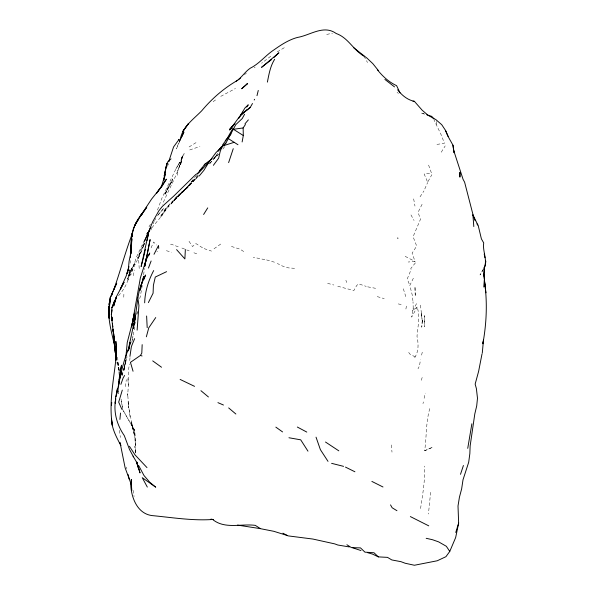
<?xml version="1.0" encoding="UTF-8"?>
<svg xmlns="http://www.w3.org/2000/svg" width="595" height="595" viewBox="0 0 595 595"><rect width="100%" height="100%" fill="white"/><g stroke="black" fill="none" stroke-linecap="round" stroke-linejoin="round"><path stroke-width="0.45" stroke-dasharray="2.98 2.23" d="M128.341 385.352L128.55 369.406L129.457 364.014M177.503 175.265L177.615 170.646M123.782 297.232L123.916 292.985M118.762 388.572L118.546 393.912L118.784 388.416M391.339 444.948L392.001 452.155M430.624 492.31L428.452 513.991M129.755 360.577L130.052 357.141M143.663 274.749L144.436 268.397M129.286 270.063L128.989 272.622L129.16 269.766C129.911 279.843 124.675 288.962 118.122 296.191M130.104 263.198L130.446 260.573M125.389 386.631L126.311 379.647M419.676 364.861L420.457 359.67M424.644 450.75L432.766 447.157L424.644 450.75C426.764 436.343 425.685 421.558 430.118 407.53M133.369 275.693L134.306 269.974M125.314 362.511L123.879 371.31L125.969 359.187M136.902 314.22L137.505 310.649M142.242 285.503L140.249 296.808L139.141 300.036M136.887 314.279L137.192 312.472M135.325 323.412L135.601 321.806M145.002 242.522L137.594 258.215L138.3 258.468L139.386 252.362L144.354 242.113M405.894 309.028L406.697 304.499M134.805 326.938L131.934 341.716M420.553 508.554C422.703 494.527 425.113 480.336 424.704 466.108M131.785 342.363L132.968 336.019M125.233 362.98L125.917 359.425M125.181 363.396L126.021 359.216M122.146 375.423L126.304 358.874M424.123 398.323L425.269 393.139M421.602 355.103L422.651 350.5M125.924 360.622L123.819 369.517L127.077 356.755M175.942 168.876L179.683 162.286L175.942 168.876L161.877 198.247L156.73 212.11M422.978 403.611L423.402 401.915M122.042 375.415L124.496 366.706M421.282 380.309L422.718 375.817M149.003 226.844L150.922 223.422M180.411 138.665L176.365 148.921M150.877 230.109L151.97 227.089M138.3 258.468L141.446 250.577L137.594 258.215M151.085 247.877L153.599 242.009L156.663 245.051M153.094 223.794L154.165 221.31M178.411 165.113L184.167 153.629L181.17 159.624L182.933 154.871C178.909 172.394 169.367 187.923 162.48 204.345M414.693 357.565C418.887 351.481 418.516 343.322 417.006 336.368C417.757 326.588 420.338 316.793 417.169 307.042L412.64 310.754L411.695 317.098L417.169 307.042M176.544 148.571L180.791 138.851M424.8 188.957L427.656 182.464M144.54 240.105L136.456 257.085L130.602 275.262C134.016 264.344 141.149 255.106 144.027 244.017L142.532 247.884L144.964 242.604M180.798 138.769L179.05 142.681L180.545 139.401M413.354 278.244L409.806 285.429L412.194 294.8L412.915 300.72M167.336 166.332L169.798 161.357M422.1 204.278L418.054 212.348L420.479 219.287L413.079 236.713L416.679 246.077L412.112 253.18L415.05 261.45L408.192 262.016M417.995 368.803L419.051 366.773M416.56 303.614L412.64 310.754L413.205 307.793L413.019 301.769M154.574 220.589L155.793 218.417M428.028 181.505L431.888 174.67M483.475 268.91L480.016 274.987L484.352 267.772M441.259 152.231L445.201 145.887M209.589 163.9L214.2 158.545L217.777 153.242L215.918 155.035M151.918 227.707L161.178 216.543L164.034 212.162M161.178 216.543L167.418 207.96L182.606 191.278L170.468 204.687M420.048 196.819L423.952 190.936M224.65 146.638L221.585 150.721M197.934 174.558C189.165 189.18 174.171 198.023 163.677 211.27C172.394 199.556 184.562 191.218 193.479 179.757L184.681 189.879L174.841 198.41L190.482 184.286L178.567 195.621L173.138 201.683L182.606 191.278M214.2 158.545L215.688 156.478M196.365 175.205L188.102 186.421L176.812 197.577M165.41 209.909L160.3 216.565L168.861 205.55M158.3 214.512L163.997 208.079L157.422 215.829M209.886 163.223L211.5 161.2L209.618 163.246M415.399 262.871L410.788 268.561L411.145 269.565L407.233 278.936L409.806 285.429M198.656 175.547L186.942 188.228L180.545 193.68L184.279 190.244M198.128 176.388L192.654 181.713L198.358 176.432M254.333 67.823L255.106 67.109M178.567 195.621L185.305 189.455L180.545 193.68M219.317 153.659L212.586 159.631M244.381 74.754L246.375 73.021M270.732 56.25L261.659 63.189M170.631 244.448L171.003 244.143L180.144 247.513M218.082 154.641L213.598 158.099M214.438 157.355L217.919 154.715M213.136 101.671L215.807 99.767M214.022 248.755L221.042 243.831M189.076 146.965L197.495 141.722M277.24 51.914L284.856 47.362M220.752 96.375L235.449 88.514M189.716 149.955L199.935 146.482M326.707 34.45L332.471 33.194M436.946 144.406L444.413 143.261L441.297 135.102L434.09 120.086M294.57 268.315L288.664 267.921L282.573 266.091L277.307 263.466M264.849 259.651L253.284 257.256M367.68 286.835L375.601 288.315M398.248 303.919L401.945 304.647M327.607 283.354L333.825 285.005M377.23 296.622L384.236 298.616M266.59 259.918L275.217 262.417M166.392 250.696L171.486 252.198M231.44 246.456L240.149 249.208L244.441 252.02M424.302 113.98L420.977 112.909L424.421 114.128M337.752 286.262L353.854 290.531L356.703 285.503L358.547 283.845L366.237 286.396M204.159 248.621L211.515 251.12M156.894 251.544L157.601 251.789M193.918 252.786L198.046 254.296M181.914 248.026L189.21 250.882M405.158 256.341L415.05 261.45M415.28 356.985L409.613 353.861L408.252 351.548M202.516 247.788L195.993 243.615L192.468 246.531L188.615 240.678M397.029 92.418L398.464 93.363M363.909 56.101L367.524 62.52M410.974 214.907L414.053 220.462M427.262 181.319L424.168 173.985L431.457 173.1L428.378 164.473M345.881 280.252L346.744 282.528M403.351 288.783L406.221 298.043M116.828 362.429L119.045 370.745L118.613 367.74L119.134 374.619M126.512 467.12L126.869 468.778M129.234 410.409L134.403 435.362L130.96 421.357L133.511 431.048L131.644 423.447C136.895 432.61 134.983 443.335 135.712 453.36L134.879 446.302L135.69 453.368M413.651 198.871L414.983 206.086M133.087 490.31L134.098 496.535M121.053 399.022L122.882 409.97L134.403 430.14L135.429 445.246L134.403 430.14L122.882 409.97L121.083 399.49M436.217 121.469L436.842 125.307M138.68 260.335L139.297 269.699M130.067 416.783L128.066 401.432L128.773 407.954L127.65 393.548L127.709 395.37L128.341 385.434L127.813 377.691M117.527 357.179L119.193 370.767M119.446 430.363L120.361 437.459M420.487 305.131L422.272 321.315L421.773 327.191L422.331 319.731L422.272 321.315L421.394 312.39L421.81 315.752M424.309 315.677L424.257 326.729L424.309 315.677M182.137 156.73L181.46 161.952L180.278 165.633L182.137 156.73M129.524 274.243L128.007 280.096L131.317 268.918L129.524 274.243M129.584 272.815L127.575 279.114L129.866 271.96L129.584 272.815M181.654 160.278L177.749 170.78L181.654 160.278M130.32 271.893L129.591 274.005L132.41 266.969L130.32 271.893L135.139 262.291L130.32 271.893M168.162 186.629L164.904 195.041L172.706 178.954L168.162 186.629M172.543 180.434L164.756 194.089L172.543 180.434M118.249 365.003L117.446 360.942L119.29 371.615L118.249 365.003M415.228 295.365L414.975 286.433L415.228 295.365"/><path stroke-width="0.89" d="M367.584 552.651L372.574 554.124L378.346 556.89L387.494 557.366L391.808 559.94L400.963 561.673L405.202 563.257L414.41 565.25L437.265 560.765L445.938 556.682L449.768 551.424L455.651 537.568L458.648 523.139L458.009 506.003L459.422 497.234L461.638 488.904L463.007 479.808L468.689 462.263L469.849 453.606L470.139 445.945L474.81 413.889L476.707 405.902L477.488 398.248L476.394 388.602L475.152 384.11L478.625 371.325L482.01 353.913M130.409 257.397L131.339 239.45L132.224 233.18L133.436 228.569L135.853 222.924L146.734 207.261L140.197 216.372L151.599 199.065L161.691 186.458L156.455 193.42L166.414 179.155L161.81 186.622M459.816 176.923L459.898 172.297L460.032 177.035M131.339 239.45L130.707 254.422M131.19 247.468L131.108 250.406L131.198 248.003M131.48 246.575L131.792 238.766M142.168 344.646L141.803 353.103L140.45 355.423L130.446 362.355L133.049 371.258M131.859 236.892L131.926 235.352M483.943 276.08L484.352 267.772L485.208 265.876L485.847 261.108M185.357 249.513L184.881 258.929L176.581 249.625M131.227 245.527L130.766 253.649L131.592 249.246L129.093 261.279L128.356 269.252L127.003 273.469L128.847 266.597L128.356 269.252M131.785 238.431L131.257 246.404L131.77 239.354M144.674 302.825C144.972 291.609 148.438 280.438 153.681 270.561M483.891 274.198L485.096 286.656L483.891 274.198L484.352 267.772M483.78 286.998L484.3 280.431C487.55 301.263 486.658 322.773 482.909 343.479M137.118 330.158L138.94 305.54L137.854 298.028L135.02 319.262L133.31 328.299L135.534 315.767L127.992 351.035M163.789 180.702L165.76 167.678L167.039 163.506L167.597 161.966L171.033 158.865M119.915 419.416L120.51 413.034M482.277 353.118L483.527 339.693L482.85 343.761M118.42 386.683L119.818 373.005L121.521 365.204L120.22 373.147M118.45 387.137L119.959 374.902M125.746 358.145L127.256 342.437L134.106 316.101M115.78 398.643C113.184 411.621 116.813 424.882 124.288 435.599L129.546 449.56L133.488 456.841M116.01 396.805C119.9 379.848 122.265 362.474 129.621 346.498L129.174 348.045M144.674 266.59L150.119 239.577L146.853 256.363M471.872 423.766L467.737 448.355M144.667 266.337L145.024 263.882L144.637 266.129M242.12 141.952L243.318 135.534L243.132 127.94L245.356 124.623L245.014 123.775L248.36 119.878M129.941 356.375L131.406 346.469L134.634 338.629M115.75 399.721L115.214 403.231L115.661 397.311L117.498 388.297L116.553 394.448M267.393 82.117C268.933 74.323 270.316 66.06 274.667 59.255M134.388 313.119L132.001 325.16L140.375 277.843L146.192 259.717L149.732 253.009L148.75 255.56M140.004 290.375L141.052 284.998L145.522 275.009L143.983 279.286M137.899 297.783L139.461 289.787L141.052 284.998L139.87 290.375M145.068 264.931L146.72 256.743L144.942 264.381L146.638 257.256M164.205 179.162L165.194 174.246L161.223 187.351M131.651 326.908L134.091 315.171L132.551 322.081L133.659 316.845M145.039 251.142L145.425 249.402M165.618 169.82L164.19 176.127L167.039 163.506L166.027 168.013M146.965 240.573L147.337 238.945M147.709 237.323L148.445 234.066M128.483 350.269L130.275 342.37L128.542 350.552M140.546 288.099L143.737 276.311L140.502 287.995M256.995 95.676L258.267 90.433M143.231 258.446L144.845 252.02M143.031 259.256L141.134 266.5L149.025 230.875L152.662 221.801L158.798 210.875L162.405 206.339L174.216 195.658L195.785 174.476L198.804 172.781L209.157 161.84L215.992 152.573L225.936 143.016L235.754 124.675L242.262 118.517L244.567 114.225M132.514 232.92C134.113 225.832 137.348 219.161 142.079 213.642L140.197 216.372L143.544 211.723M146.34 336.807L148.78 327.815L155.734 317.559M112.091 309.854L111.317 314.353L113.913 338.146M113.704 303.971L114.627 300.609L111.905 307.786L111.533 314.19M109.725 302.037C106.55 317.142 111.942 332.925 115.028 347.621M121.73 371.496L119.193 380.004L121.64 372.046M110.313 300.088L109.019 304.484L110.395 297.039L116.702 283.183L113.682 289.899C120.361 271.32 125.203 252.146 132.298 233.716M111.867 294.815L112.909 291.297L111.406 296.295M122.302 390.104L118.688 402.138L121.856 409.33M233.255 148.676L228.614 162.636M455.755 532.473L458.648 523.139M128.096 270.063L126.274 275.76L120.264 289.311L124.065 282.231L116.575 296.362L111.905 307.786L113.437 304.633M460.493 474.334L463.423 465.491M180.411 138.665C182.866 126.46 193.628 119.119 201.787 110.715C211.999 98.554 223.921 88.157 237.68 80.28M120.882 384.355L123.15 377.929L124.608 375.452M168.66 161.825L173.576 146.928L179.192 139.252L178.857 139.624M148.46 268.07L151.13 260.974M180.917 138.583L183.9 132.038L181.847 136.426M148.542 232.593L144.392 241.272L150.632 227.483M148.378 302.587L153.086 293.209L153.398 285.325L155.288 277.047L166.593 271.662M154.016 254.281L158.523 245.467L158.724 248.412M199.184 176.001L203.847 170.408L209.157 161.84M254.206 99.997L254.593 99.298M232.928 128.304L227.082 138.628L222.5 145.039M138.323 219.339L134.953 225.245L138.888 218.596M483.906 268.152C488.093 260.387 482.307 251.283 483.713 242.916L481.407 238.907L478.291 225.907M233.114 125.746L229.67 130.037L240.358 115.475L250.205 107.472L252.496 103.493M203.609 214.49L207.737 207.886M246.746 107.055L248.264 104.809L244.984 107.933L240.454 115.371L241.652 114.084M246.375 110.477L250.205 107.472M238.617 118.539L240.648 115.675M241.659 114.24L243.177 112.083L240.358 115.475L246.776 109.897M197.376 173.792L205.297 163.804L212.222 158.709M149.672 230.228L146.891 234.036L149.129 231.224M220.968 147.181L218.082 151.115L222.314 146.757M213.382 165.313L218.67 158.136L220.143 151.658L222.203 146.102L234.155 142.317L237.97 144.726M225.274 140.792L231.046 133.897M234.839 123.604L229.707 129.308L234.876 123.708M202.739 167.269L199.392 170.958L200.649 169.709M223.519 145.507L225.936 143.016M205.297 163.804L204.092 165.031M206.963 163.454L208.86 161.58M273.715 57.693L278.914 52.784L261.555 67.339L271.603 59.545M236.2 81.195C241.734 77.64 244.857 71.831 250.309 68.172C259.584 63.591 265.697 55.149 274.317 49.63C281.457 44.603 288.969 39.687 297.507 37.433C310.315 35.298 323.65 24.395 336.22 33.528C348.149 37.663 353.341 50.062 363.909 56.101M238.379 79.782L240.387 78.161M243.132 127.94L233.448 129.301L243.318 135.534M412.997 101.239L414.373 101.321L422.205 110.246L428.11 115.311L435.934 119.669L441.728 124.69L445.484 130.357L448.831 137.824L452.966 145.187L454.052 152.313M237.479 525.095L260.238 528.613M288.947 437.756L300.706 439.824L307.972 451.181M397.438 238.082L397.988 238.186M349.354 546.939L337.856 545.027L334.732 543.882L312.911 539.055L287.995 535.864L282.9 533.187M210.98 519.085L213.65 519.651M426.184 538.304L432.491 539.717L438.627 541.874L446.339 546.284L449.768 551.424M414.373 101.321C407.53 100.019 401.781 95.185 397.631 89.793M331.608 463.341L343.583 466.361M286.931 535.388L273.797 531.298L260.543 528.695L255.307 525.37C241.176 523.488 224.776 529.453 212.668 519.487C192.386 520.885 172.267 517.509 152.097 515.59C137.051 513.73 131.064 497.041 130.684 483.787M426.794 114.783L431.784 116.397L433.904 119.007M352.709 547.824L360.972 550.546M140.45 355.423L142.064 355.981M217.926 402.637L223.46 405.031M180.136 379.439L194.558 386.348M410.342 516.572L428.75 525.854M371.868 481.414L382.994 486.993M345.45 467.09L354.91 471.776M297.329 427.039L306.789 432.082M396.947 510.703L392.142 507.766L390.528 504.895M346.878 544.745L351.481 547.623L360.511 547.906L364.936 552.153L374.002 552.762L378.346 556.89M325.487 442.026L338.815 450.839M228.48 138.702L234.155 142.317M275.842 427.128L282.566 431.918M152.714 360.882L161.535 367.249M384.906 79.425L394.515 86.892M200.924 390.692L208.429 396.969M228.659 407.91L235.865 414.016M353.489 47.563L366.989 58.132L372.857 63.672L378.413 70.589M146.98 467.596L135.02 454.878L129.42 446.28M377.312 69.682C382.6 76.272 388.877 82.08 396.612 85.673L399.996 92.835M476.93 223.921L478.045 225.341L472.921 214.951L473.806 226.561M328.009 461.363L320.393 449.664L316.034 437.161M133.087 456.142L136.82 462.575L140.041 472.958L136.932 462.308M147.315 487.074L142.242 477.673L155.712 487.186L149.717 482.195L143.99 475.524L138.836 465.84M112.351 425.455L111.496 418.828C111.696 428.608 116.479 437.124 120.852 445.543L120.071 442.687L125.129 467.826L131.279 484.509M445.484 130.357L447.961 136.411M472.921 214.951L475.167 220.752M452.966 145.187L453.621 150.282L463.059 179.311L464.613 182.182L473.739 217.525M138.665 469.366L136.82 462.575M114.835 346.29L115.207 347.785M128.118 474.55L129.279 479.287M136.872 462.293L137.668 465.773L136.976 462.159M113.437 331.281L113.028 329.481L113.37 331.802M484.204 254.043L484.947 257.687M453.621 150.282L454.037 152.714M116.33 359.893L113.437 334.182L113.928 338.191M485.23 287.534L486.026 292.814M113.585 333.341L113.95 336.629M112.351 425.388C108.431 401.335 114.493 376.91 116.494 352.909L115.809 360.176L116.583 345.97L116.382 351.325L115.854 341.389L116.285 346.692M111.845 317.098L112.21 319.738M113.31 331.311L113.065 329.541L113.913 337.499M113.556 333.088L113.801 334.859M112.44 323.963L112.752 326.543M113.065 329.132L113.377 331.72M112.433 324.149L112.738 326.848M114.106 339.269L114.396 341.924L114.173 339.276M114.099 341.322L115.281 352.694L113.437 334.182M111.741 317.068L112.024 320.549L111.741 316.912M146.615 315.997L147.196 327.704M111.674 402.465L111.488 405.106L111.674 402.465M132.224 233.18L131.964 236.706L132.224 233.18M109.703 303.264L109.093 310.932L110.395 297.039L109.703 303.264M114.515 303.108L113.69 306.038L116.575 296.362L114.515 303.108M187.485 124.913L182.777 131.525L188.258 123.849L187.485 124.913M246.925 84.066L241.689 88.759L247.654 83.493L246.925 84.066M131.681 490.429L131.287 479.622L131.681 490.429M109.138 318.154L108.811 306.38L109.138 318.154"/></g></svg>
